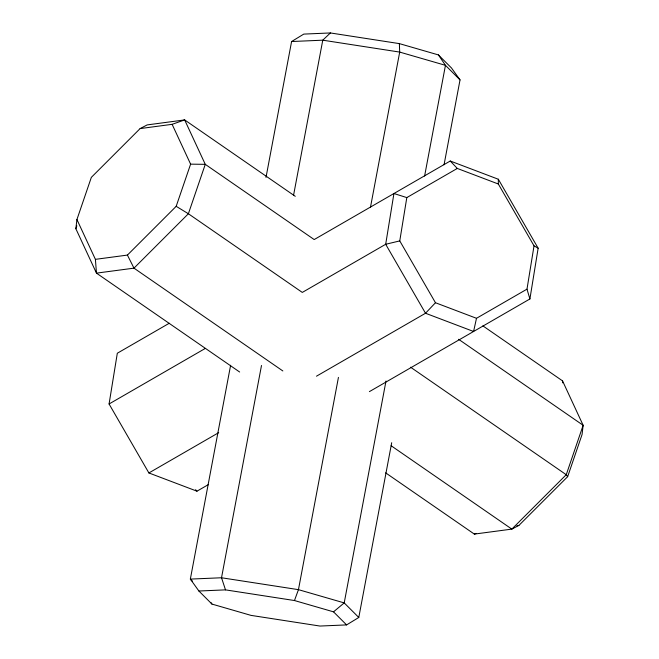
<?xml version="1.0" encoding="UTF-8"?>
<svg xmlns="http://www.w3.org/2000/svg" width="659" height="659" viewBox="0 0 659 659"><rect width="100%" height="100%" fill="white"/><g stroke="black" fill="none" stroke-linecap="round" stroke-linejoin="round"><path stroke-width="0.99" d="M239.645 372.014L96.469 273.139L75.859 228.722L76.93 219.529L91.346 177.353L140.112 128.587L147.155 124.913L184.66 119.922L295.257 196.308M208.442 484.563L196.967 491.186L148.893 472.956L109.073 403.983L117.318 353.232L169.239 323.264M534.029 245.84L526.986 289.153L476.498 318.297L435.467 302.736L399.766 240.906L406.809 197.593L457.297 168.44L498.328 184.001L534.029 245.84L538.148 248.221L529.902 298.964L369.402 391.627M230.617 365.267L190.344 579.096L198.894 591.016L211.959 604.081L251.013 615.382L319.977 626.05L346.593 624.905L358.784 617.475L391.701 442.708M265.997 177.411L291.591 41.525L303.783 34.095L330.398 32.95L399.362 43.618L438.416 54.919L451.489 67.984L460.031 79.904L444.051 164.775M261.499 365.481L221.523 577.762L225.502 589.871L294.474 600.538L333.528 611.84L346.593 624.905M293.584 195.146L322.77 40.183L330.398 32.95M338.438 377.385L298.453 589.657L294.474 600.538M370.515 207.05L399.7 52.086L399.362 43.618M386.001 381.001L344.212 602.903L333.528 611.84M424.602 176.052L445.459 65.323L438.416 54.919M476.498 318.297L473.582 331.477L425.516 313.247L385.688 244.275L393.934 193.524L406.809 197.593M75.859 228.722L76.856 225.815M76.93 219.529L95.407 259.349L127.418 255.082L176.184 206.316L190.608 164.149L172.123 124.329L140.112 128.587M385.647 472.849L474.34 534.095L511.845 529.111L518.888 525.437L567.654 476.671L582.07 434.495L583.141 425.294L562.531 380.877L482.882 325.875M435.467 302.736L425.516 313.247L316.477 376.198M538.148 248.221L498.328 179.24L450.254 161.01L314.195 239.563L205.27 164.338L184.66 119.922L172.123 124.329M109.073 403.983L205.213 348.471M148.893 472.956L218.706 432.65M474.34 534.095L476.268 533.419M399.766 240.906L385.688 244.275L302.3 292.423L188.383 213.747L176.184 206.316M516.887 525.701L518.888 525.437M291.591 41.525L322.77 40.183L399.7 52.086L445.459 65.323L460.031 79.904M198.894 591.016L225.502 589.871M190.608 164.149L205.27 164.338L188.383 213.747L133.983 268.147L96.469 273.139L95.407 259.349M458.59 339.286L583.141 425.294L566.246 474.711L511.845 529.111L391.133 445.739M410.59 367.211L566.246 474.711L567.654 476.671M282.843 370.951L133.983 268.147L127.418 255.082M358.784 617.475L344.212 602.903L298.453 589.657L221.523 577.762L190.344 579.096L192.428 581.18M450.254 161.01L457.297 168.44M195.558 489.703L196.967 491.186M210.872 602.483L211.959 604.081M526.986 289.153L529.902 298.964M562.531 380.877L562.679 382.854M498.328 179.24L498.328 184.001"/></g></svg>
